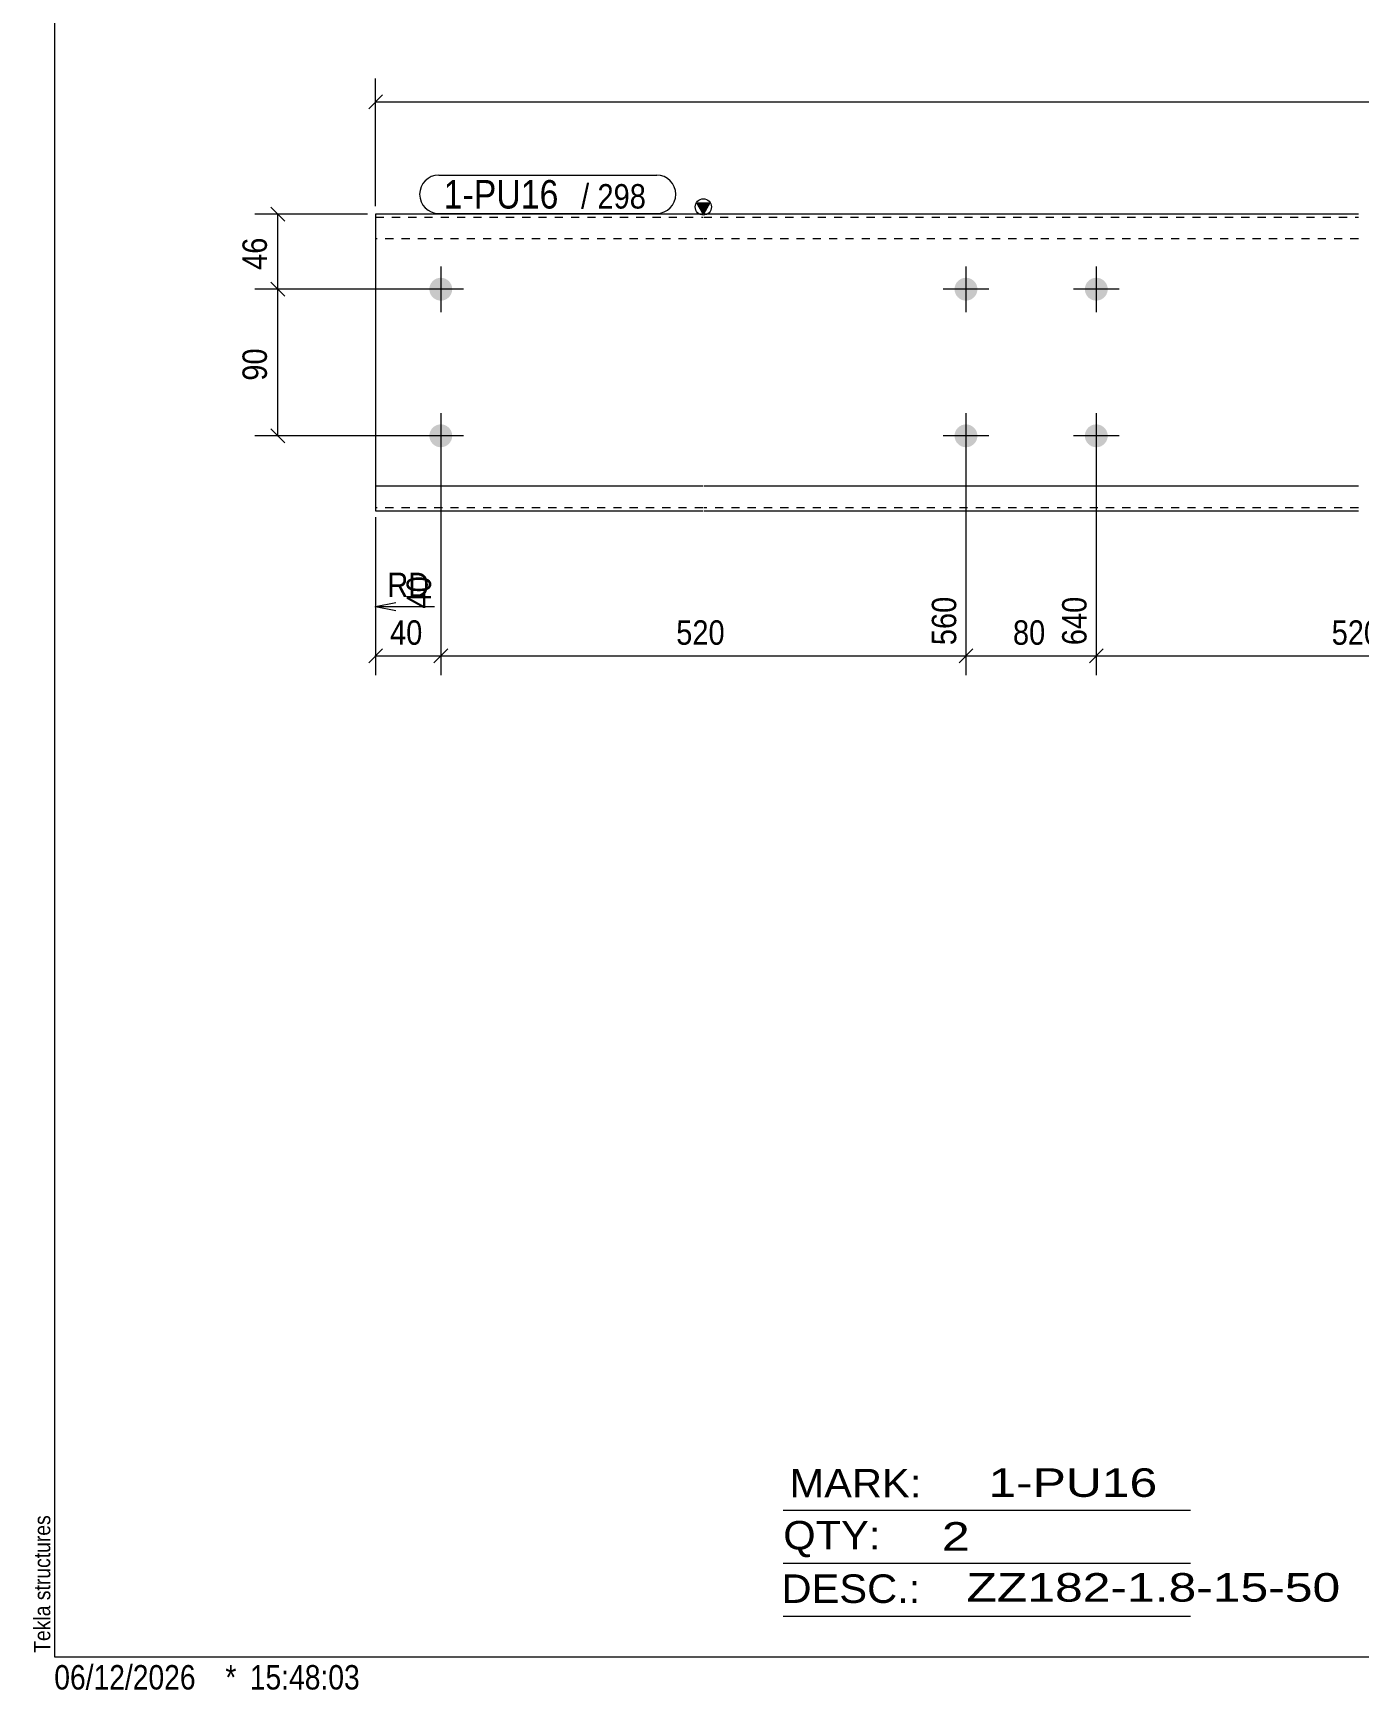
# Model space of a CAD drawing. Header units: millimetres. Extents: x 2 to 579, y 1 to 405.
# Drawn here: x 2.4 to 165.2, y 1 to 204.3 of the extents above; entities that cross this region are included whole.
import ezdxf

# ---------------------------------------------------------------- set-up
doc = ezdxf.new("R2010")
doc.units = ezdxf.units.MM
doc.linetypes.add('XKITLINE00', pattern=[0])
doc.linetypes.add('XKITLINE01', pattern=[4, 1, -1, 1, -1])
for name, color, linetype, lineweight in [('Bolt', 3, 'Continuous', 0), ('Dimensions', 7, 'Continuous', 0), ('DrawingSheet', 5, 'Continuous', 0), ('OtherObjectType', 7, 'Continuous', 0), ('Part', 2, 'Continuous', 0), ('PartMark', 7, 'Continuous', 0)]:
    doc.layers.add(name, color=color, linetype=linetype, lineweight=lineweight)
doc.styles.add('ARIAL', font='ARIAL.TTF')
doc.styles.add('ARIAL_NARROW', font='ARIALN.TTF')

# ---------------------------------------------------------------- blocks, each defined once
blk = doc.blocks.new('*A4')
at = {"layer": 'Bolt'}
for points in [[(118.34, 172.88), (118.34, 172.84), (118.33, 172.81), (118.33, 172.77), (118.33, 172.74), (118.32, 172.7), (118.32, 172.67), (118.31, 172.64), (118.3, 172.6), (118.3, 172.57), (118.29, 172.54), (118.28, 172.5), (118.27, 172.47), (118.26, 172.44), (118.24, 172.41), (118.23, 172.37), (118.22, 172.34), (118.2, 172.31), (118.19, 172.28), (118.17, 172.25), (118.16, 172.22), (118.14, 172.19), (118.12, 172.16), (118.1, 172.13), (118.08, 172.1), (118.06, 172.08), (118.04, 172.05), (118.02, 172.02), (118, 172), (117.98, 171.97), (117.95, 171.94), (117.93, 171.92), (117.9, 171.9), (117.88, 171.87), (117.85, 171.85), (117.83, 171.83), (117.8, 171.81), (117.77, 171.79), (117.74, 171.77), (117.72, 171.75), (117.69, 171.73), (117.66, 171.71), (117.63, 171.69), (117.6, 171.68), (117.57, 171.66), (117.54, 171.64), (117.51, 171.63), (117.47, 171.62), (117.44, 171.6), (117.41, 171.59), (117.38, 171.58), (117.34, 171.57), (117.31, 171.56), (117.28, 171.55), (117.24, 171.54), (117.21, 171.54), (117.18, 171.53), (117.14, 171.53), (117.11, 171.52), (117.08, 171.52), (117.04, 171.51), (117.01, 171.51), (116.97, 171.51), (116.94, 171.51), (116.9, 171.51), (116.87, 171.51), (116.83, 171.51), (116.8, 171.52), (116.77, 171.52), (116.73, 171.53), (116.7, 171.53), (116.66, 171.54), (116.63, 171.54), (116.6, 171.55), (116.56, 171.56), (116.53, 171.57), (116.5, 171.58), (116.47, 171.59), (116.43, 171.6), (116.4, 171.62), (116.37, 171.63), (116.34, 171.64), (116.31, 171.66), (116.28, 171.68), (116.25, 171.69), (116.22, 171.71), (116.19, 171.73), (116.16, 171.75), (116.13, 171.77), (116.1, 171.79), (116.08, 171.81), (116.05, 171.83), (116.02, 171.85), (116, 171.87), (115.97, 171.9), (115.95, 171.92), (115.92, 171.94), (115.9, 171.97), (115.88, 172), (115.86, 172.02), (115.83, 172.05), (115.81, 172.08), (115.79, 172.1), (115.77, 172.13), (115.76, 172.16), (115.74, 172.19), (115.72, 172.22), (115.7, 172.25), (115.69, 172.28), (115.67, 172.31), (115.66, 172.34), (115.64, 172.37), (115.63, 172.41), (115.62, 172.44), (115.61, 172.47), (115.6, 172.5), (115.59, 172.54), (115.58, 172.57), (115.57, 172.6), (115.56, 172.64), (115.56, 172.67), (115.55, 172.7), (115.55, 172.74), (115.54, 172.77), (115.54, 172.81), (115.54, 172.84), (115.54, 172.88), (115.54, 172.91), (115.54, 172.94), (115.54, 172.98), (115.54, 173.01), (115.54, 173.05), (115.55, 173.08), (115.55, 173.12), (115.56, 173.15), (115.56, 173.18), (115.57, 173.22), (115.58, 173.25), (115.59, 173.28), (115.6, 173.32), (115.61, 173.35), (115.62, 173.38), (115.63, 173.41), (115.64, 173.45), (115.66, 173.48), (115.67, 173.51), (115.69, 173.54), (115.7, 173.57), (115.72, 173.6), (115.74, 173.63), (115.76, 173.66), (115.77, 173.69), (115.79, 173.72), (115.81, 173.74), (115.83, 173.77), (115.86, 173.8), (115.88, 173.82), (115.9, 173.85), (115.92, 173.88), (115.95, 173.9), (115.97, 173.92), (116, 173.95), (116.02, 173.97), (116.05, 173.99), (116.08, 174.01), (116.1, 174.03), (116.13, 174.05), (116.16, 174.07), (116.19, 174.09), (116.22, 174.11), (116.25, 174.13), (116.28, 174.14), (116.31, 174.16), (116.34, 174.18), (116.37, 174.19), (116.4, 174.2), (116.43, 174.22), (116.47, 174.23), (116.5, 174.24), (116.53, 174.25), (116.56, 174.26), (116.6, 174.27), (116.63, 174.28), (116.66, 174.28), (116.7, 174.29), (116.73, 174.29), (116.77, 174.3), (116.8, 174.3), (116.83, 174.31), (116.87, 174.31), (116.9, 174.31), (116.94, 174.31), (116.97, 174.31), (117.01, 174.31), (117.04, 174.31), (117.08, 174.3), (117.11, 174.3), (117.14, 174.29), (117.18, 174.29), (117.21, 174.28), (117.24, 174.28), (117.28, 174.27), (117.31, 174.26), (117.34, 174.25), (117.38, 174.24), (117.41, 174.23), (117.44, 174.22), (117.47, 174.2), (117.51, 174.19), (117.54, 174.18), (117.57, 174.16), (117.6, 174.14), (117.63, 174.13), (117.66, 174.11), (117.69, 174.09), (117.72, 174.07), (117.74, 174.05), (117.77, 174.03), (117.8, 174.01), (117.83, 173.99), (117.85, 173.97), (117.88, 173.95), (117.9, 173.92), (117.93, 173.9), (117.95, 173.88), (117.98, 173.85), (118, 173.82), (118.02, 173.8), (118.04, 173.77), (118.06, 173.74), (118.08, 173.72), (118.1, 173.69), (118.12, 173.66), (118.14, 173.63), (118.16, 173.6), (118.17, 173.57), (118.19, 173.54), (118.2, 173.51), (118.22, 173.48), (118.23, 173.45), (118.24, 173.41), (118.26, 173.38), (118.27, 173.35), (118.28, 173.32), (118.29, 173.28), (118.3, 173.25), (118.3, 173.22), (118.31, 173.18), (118.32, 173.15), (118.32, 173.12), (118.33, 173.08), (118.33, 173.05), (118.33, 173.01), (118.34, 172.98), (118.34, 172.94), (118.34, 172.91)], [(134.34, 172.88), (134.34, 172.84), (134.33, 172.81), (134.33, 172.77), (134.33, 172.74), (134.32, 172.7), (134.32, 172.67), (134.31, 172.64), (134.3, 172.6), (134.3, 172.57), (134.29, 172.54), (134.28, 172.5), (134.27, 172.47), (134.26, 172.44), (134.24, 172.41), (134.23, 172.37), (134.22, 172.34), (134.2, 172.31), (134.19, 172.28), (134.17, 172.25), (134.16, 172.22), (134.14, 172.19), (134.12, 172.16), (134.1, 172.13), (134.08, 172.1), (134.06, 172.08), (134.04, 172.05), (134.02, 172.02), (134, 172), (133.98, 171.97), (133.95, 171.94), (133.93, 171.92), (133.9, 171.9), (133.88, 171.87), (133.85, 171.85), (133.83, 171.83), (133.8, 171.81), (133.77, 171.79), (133.74, 171.77), (133.72, 171.75), (133.69, 171.73), (133.66, 171.71), (133.63, 171.69), (133.6, 171.68), (133.57, 171.66), (133.54, 171.64), (133.51, 171.63), (133.47, 171.62), (133.44, 171.6), (133.41, 171.59), (133.38, 171.58), (133.34, 171.57), (133.31, 171.56), (133.28, 171.55), (133.24, 171.54), (133.21, 171.54), (133.18, 171.53), (133.14, 171.53), (133.11, 171.52), (133.08, 171.52), (133.04, 171.51), (133.01, 171.51), (132.97, 171.51), (132.94, 171.51), (132.9, 171.51), (132.87, 171.51), (132.83, 171.51), (132.8, 171.52), (132.77, 171.52), (132.73, 171.53), (132.7, 171.53), (132.66, 171.54), (132.63, 171.54), (132.6, 171.55), (132.56, 171.56), (132.53, 171.57), (132.5, 171.58), (132.47, 171.59), (132.43, 171.6), (132.4, 171.62), (132.37, 171.63), (132.34, 171.64), (132.31, 171.66), (132.28, 171.68), (132.25, 171.69), (132.22, 171.71), (132.19, 171.73), (132.16, 171.75), (132.13, 171.77), (132.1, 171.79), (132.08, 171.81), (132.05, 171.83), (132.02, 171.85), (132, 171.87), (131.97, 171.9), (131.95, 171.92), (131.92, 171.94), (131.9, 171.97), (131.88, 172), (131.86, 172.02), (131.83, 172.05), (131.81, 172.08), (131.79, 172.1), (131.77, 172.13), (131.76, 172.16), (131.74, 172.19), (131.72, 172.22), (131.7, 172.25), (131.69, 172.28), (131.67, 172.31), (131.66, 172.34), (131.64, 172.37), (131.63, 172.41), (131.62, 172.44), (131.61, 172.47), (131.6, 172.5), (131.59, 172.54), (131.58, 172.57), (131.57, 172.6), (131.56, 172.64), (131.56, 172.67), (131.55, 172.7), (131.55, 172.74), (131.54, 172.77), (131.54, 172.81), (131.54, 172.84), (131.54, 172.88), (131.54, 172.91), (131.54, 172.94), (131.54, 172.98), (131.54, 173.01), (131.54, 173.05), (131.55, 173.08), (131.55, 173.12), (131.56, 173.15), (131.56, 173.18), (131.57, 173.22), (131.58, 173.25), (131.59, 173.28), (131.6, 173.32), (131.61, 173.35), (131.62, 173.38), (131.63, 173.41), (131.64, 173.45), (131.66, 173.48), (131.67, 173.51), (131.69, 173.54), (131.7, 173.57), (131.72, 173.6), (131.74, 173.63), (131.76, 173.66), (131.77, 173.69), (131.79, 173.72), (131.81, 173.74), (131.83, 173.77), (131.86, 173.8), (131.88, 173.82), (131.9, 173.85), (131.92, 173.88), (131.95, 173.9), (131.97, 173.92), (132, 173.95), (132.02, 173.97), (132.05, 173.99), (132.08, 174.01), (132.1, 174.03), (132.13, 174.05), (132.16, 174.07), (132.19, 174.09), (132.22, 174.11), (132.25, 174.13), (132.28, 174.14), (132.31, 174.16), (132.34, 174.18), (132.37, 174.19), (132.4, 174.2), (132.43, 174.22), (132.47, 174.23), (132.5, 174.24), (132.53, 174.25), (132.56, 174.26), (132.6, 174.27), (132.63, 174.28), (132.66, 174.28), (132.7, 174.29), (132.73, 174.29), (132.77, 174.3), (132.8, 174.3), (132.83, 174.31), (132.87, 174.31), (132.9, 174.31), (132.94, 174.31), (132.97, 174.31), (133.01, 174.31), (133.04, 174.31), (133.08, 174.3), (133.11, 174.3), (133.14, 174.29), (133.18, 174.29), (133.21, 174.28), (133.24, 174.28), (133.28, 174.27), (133.31, 174.26), (133.34, 174.25), (133.38, 174.24), (133.41, 174.23), (133.44, 174.22), (133.47, 174.2), (133.51, 174.19), (133.54, 174.18), (133.57, 174.16), (133.6, 174.14), (133.63, 174.13), (133.66, 174.11), (133.69, 174.09), (133.72, 174.07), (133.74, 174.05), (133.77, 174.03), (133.8, 174.01), (133.83, 173.99), (133.85, 173.97), (133.88, 173.95), (133.9, 173.92), (133.93, 173.9), (133.95, 173.88), (133.98, 173.85), (134, 173.82), (134.02, 173.8), (134.04, 173.77), (134.06, 173.74), (134.08, 173.72), (134.1, 173.69), (134.12, 173.66), (134.14, 173.63), (134.16, 173.6), (134.17, 173.57), (134.19, 173.54), (134.2, 173.51), (134.22, 173.48), (134.23, 173.45), (134.24, 173.41), (134.26, 173.38), (134.27, 173.35), (134.28, 173.32), (134.29, 173.28), (134.3, 173.25), (134.3, 173.22), (134.31, 173.18), (134.32, 173.15), (134.32, 173.12), (134.33, 173.08), (134.33, 173.05), (134.33, 173.01), (134.34, 172.98), (134.34, 172.94), (134.34, 172.91)], [(118.34, 154.88), (118.34, 154.84), (118.33, 154.81), (118.33, 154.77), (118.33, 154.74), (118.32, 154.7), (118.32, 154.67), (118.31, 154.64), (118.3, 154.6), (118.3, 154.57), (118.29, 154.54), (118.28, 154.5), (118.27, 154.47), (118.26, 154.44), (118.24, 154.41), (118.23, 154.37), (118.22, 154.34), (118.2, 154.31), (118.19, 154.28), (118.17, 154.25), (118.16, 154.22), (118.14, 154.19), (118.12, 154.16), (118.1, 154.13), (118.08, 154.1), (118.06, 154.08), (118.04, 154.05), (118.02, 154.02), (118, 154), (117.98, 153.97), (117.95, 153.94), (117.93, 153.92), (117.9, 153.9), (117.88, 153.87), (117.85, 153.85), (117.83, 153.83), (117.8, 153.81), (117.77, 153.79), (117.74, 153.77), (117.72, 153.75), (117.69, 153.73), (117.66, 153.71), (117.63, 153.69), (117.6, 153.68), (117.57, 153.66), (117.54, 153.64), (117.51, 153.63), (117.47, 153.62), (117.44, 153.6), (117.41, 153.59), (117.38, 153.58), (117.34, 153.57), (117.31, 153.56), (117.28, 153.55), (117.24, 153.54), (117.21, 153.54), (117.18, 153.53), (117.14, 153.53), (117.11, 153.52), (117.08, 153.52), (117.04, 153.51), (117.01, 153.51), (116.97, 153.51), (116.94, 153.51), (116.9, 153.51), (116.87, 153.51), (116.83, 153.51), (116.8, 153.52), (116.77, 153.52), (116.73, 153.53), (116.7, 153.53), (116.66, 153.54), (116.63, 153.54), (116.6, 153.55), (116.56, 153.56), (116.53, 153.57), (116.5, 153.58), (116.47, 153.59), (116.43, 153.6), (116.4, 153.62), (116.37, 153.63), (116.34, 153.64), (116.31, 153.66), (116.28, 153.68), (116.25, 153.69), (116.22, 153.71), (116.19, 153.73), (116.16, 153.75), (116.13, 153.77), (116.1, 153.79), (116.08, 153.81), (116.05, 153.83), (116.02, 153.85), (116, 153.87), (115.97, 153.9), (115.95, 153.92), (115.92, 153.94), (115.9, 153.97), (115.88, 154), (115.86, 154.02), (115.83, 154.05), (115.81, 154.08), (115.79, 154.1), (115.77, 154.13), (115.76, 154.16), (115.74, 154.19), (115.72, 154.22), (115.7, 154.25), (115.69, 154.28), (115.67, 154.31), (115.66, 154.34), (115.64, 154.37), (115.63, 154.41), (115.62, 154.44), (115.61, 154.47), (115.6, 154.5), (115.59, 154.54), (115.58, 154.57), (115.57, 154.6), (115.56, 154.64), (115.56, 154.67), (115.55, 154.7), (115.55, 154.74), (115.54, 154.77), (115.54, 154.81), (115.54, 154.84), (115.54, 154.88), (115.54, 154.91), (115.54, 154.94), (115.54, 154.98), (115.54, 155.01), (115.54, 155.05), (115.55, 155.08), (115.55, 155.12), (115.56, 155.15), (115.56, 155.18), (115.57, 155.22), (115.58, 155.25), (115.59, 155.28), (115.6, 155.32), (115.61, 155.35), (115.62, 155.38), (115.63, 155.41), (115.64, 155.45), (115.66, 155.48), (115.67, 155.51), (115.69, 155.54), (115.7, 155.57), (115.72, 155.6), (115.74, 155.63), (115.76, 155.66), (115.77, 155.69), (115.79, 155.72), (115.81, 155.74), (115.83, 155.77), (115.86, 155.8), (115.88, 155.82), (115.9, 155.85), (115.92, 155.88), (115.95, 155.9), (115.97, 155.92), (116, 155.95), (116.02, 155.97), (116.05, 155.99), (116.08, 156.01), (116.1, 156.03), (116.13, 156.05), (116.16, 156.07), (116.19, 156.09), (116.22, 156.11), (116.25, 156.13), (116.28, 156.14), (116.31, 156.16), (116.34, 156.18), (116.37, 156.19), (116.4, 156.2), (116.43, 156.22), (116.47, 156.23), (116.5, 156.24), (116.53, 156.25), (116.56, 156.26), (116.6, 156.27), (116.63, 156.28), (116.66, 156.28), (116.7, 156.29), (116.73, 156.29), (116.77, 156.3), (116.8, 156.3), (116.83, 156.31), (116.87, 156.31), (116.9, 156.31), (116.94, 156.31), (116.97, 156.31), (117.01, 156.31), (117.04, 156.31), (117.08, 156.3), (117.11, 156.3), (117.14, 156.29), (117.18, 156.29), (117.21, 156.28), (117.24, 156.28), (117.28, 156.27), (117.31, 156.26), (117.34, 156.25), (117.38, 156.24), (117.41, 156.23), (117.44, 156.22), (117.47, 156.2), (117.51, 156.19), (117.54, 156.18), (117.57, 156.16), (117.6, 156.14), (117.63, 156.13), (117.66, 156.11), (117.69, 156.09), (117.72, 156.07), (117.74, 156.05), (117.77, 156.03), (117.8, 156.01), (117.83, 155.99), (117.85, 155.97), (117.88, 155.95), (117.9, 155.92), (117.93, 155.9), (117.95, 155.88), (117.98, 155.85), (118, 155.82), (118.02, 155.8), (118.04, 155.77), (118.06, 155.74), (118.08, 155.72), (118.1, 155.69), (118.12, 155.66), (118.14, 155.63), (118.16, 155.6), (118.17, 155.57), (118.19, 155.54), (118.2, 155.51), (118.22, 155.48), (118.23, 155.45), (118.24, 155.41), (118.26, 155.38), (118.27, 155.35), (118.28, 155.32), (118.29, 155.28), (118.3, 155.25), (118.3, 155.22), (118.31, 155.18), (118.32, 155.15), (118.32, 155.12), (118.33, 155.08), (118.33, 155.05), (118.33, 155.01), (118.34, 154.98), (118.34, 154.94), (118.34, 154.91)], [(134.34, 154.88), (134.34, 154.84), (134.33, 154.81), (134.33, 154.77), (134.33, 154.74), (134.32, 154.7), (134.32, 154.67), (134.31, 154.64), (134.3, 154.6), (134.3, 154.57), (134.29, 154.54), (134.28, 154.5), (134.27, 154.47), (134.26, 154.44), (134.24, 154.41), (134.23, 154.37), (134.22, 154.34), (134.2, 154.31), (134.19, 154.28), (134.17, 154.25), (134.16, 154.22), (134.14, 154.19), (134.12, 154.16), (134.1, 154.13), (134.08, 154.1), (134.06, 154.08), (134.04, 154.05), (134.02, 154.02), (134, 154), (133.98, 153.97), (133.95, 153.94), (133.93, 153.92), (133.9, 153.9), (133.88, 153.87), (133.85, 153.85), (133.83, 153.83), (133.8, 153.81), (133.77, 153.79), (133.74, 153.77), (133.72, 153.75), (133.69, 153.73), (133.66, 153.71), (133.63, 153.69), (133.6, 153.68), (133.57, 153.66), (133.54, 153.64), (133.51, 153.63), (133.47, 153.62), (133.44, 153.6), (133.41, 153.59), (133.38, 153.58), (133.34, 153.57), (133.31, 153.56), (133.28, 153.55), (133.24, 153.54), (133.21, 153.54), (133.18, 153.53), (133.14, 153.53), (133.11, 153.52), (133.08, 153.52), (133.04, 153.51), (133.01, 153.51), (132.97, 153.51), (132.94, 153.51), (132.9, 153.51), (132.87, 153.51), (132.83, 153.51), (132.8, 153.52), (132.77, 153.52), (132.73, 153.53), (132.7, 153.53), (132.66, 153.54), (132.63, 153.54), (132.6, 153.55), (132.56, 153.56), (132.53, 153.57), (132.5, 153.58), (132.47, 153.59), (132.43, 153.6), (132.4, 153.62), (132.37, 153.63), (132.34, 153.64), (132.31, 153.66), (132.28, 153.68), (132.25, 153.69), (132.22, 153.71), (132.19, 153.73), (132.16, 153.75), (132.13, 153.77), (132.1, 153.79), (132.08, 153.81), (132.05, 153.83), (132.02, 153.85), (132, 153.87), (131.97, 153.9), (131.95, 153.92), (131.92, 153.94), (131.9, 153.97), (131.88, 154), (131.86, 154.02), (131.83, 154.05), (131.81, 154.08), (131.79, 154.1), (131.77, 154.13), (131.76, 154.16), (131.74, 154.19), (131.72, 154.22), (131.7, 154.25), (131.69, 154.28), (131.67, 154.31), (131.66, 154.34), (131.64, 154.37), (131.63, 154.41), (131.62, 154.44), (131.61, 154.47), (131.6, 154.5), (131.59, 154.54), (131.58, 154.57), (131.57, 154.6), (131.56, 154.64), (131.56, 154.67), (131.55, 154.7), (131.55, 154.74), (131.54, 154.77), (131.54, 154.81), (131.54, 154.84), (131.54, 154.88), (131.54, 154.91), (131.54, 154.94), (131.54, 154.98), (131.54, 155.01), (131.54, 155.05), (131.55, 155.08), (131.55, 155.12), (131.56, 155.15), (131.56, 155.18), (131.57, 155.22), (131.58, 155.25), (131.59, 155.28), (131.6, 155.32), (131.61, 155.35), (131.62, 155.38), (131.63, 155.41), (131.64, 155.45), (131.66, 155.48), (131.67, 155.51), (131.69, 155.54), (131.7, 155.57), (131.72, 155.6), (131.74, 155.63), (131.76, 155.66), (131.77, 155.69), (131.79, 155.72), (131.81, 155.74), (131.83, 155.77), (131.86, 155.8), (131.88, 155.82), (131.9, 155.85), (131.92, 155.88), (131.95, 155.9), (131.97, 155.92), (132, 155.95), (132.02, 155.97), (132.05, 155.99), (132.08, 156.01), (132.1, 156.03), (132.13, 156.05), (132.16, 156.07), (132.19, 156.09), (132.22, 156.11), (132.25, 156.13), (132.28, 156.14), (132.31, 156.16), (132.34, 156.18), (132.37, 156.19), (132.4, 156.2), (132.43, 156.22), (132.47, 156.23), (132.5, 156.24), (132.53, 156.25), (132.56, 156.26), (132.6, 156.27), (132.63, 156.28), (132.66, 156.28), (132.7, 156.29), (132.73, 156.29), (132.77, 156.3), (132.8, 156.3), (132.83, 156.31), (132.87, 156.31), (132.9, 156.31), (132.94, 156.31), (132.97, 156.31), (133.01, 156.31), (133.04, 156.31), (133.08, 156.3), (133.11, 156.3), (133.14, 156.29), (133.18, 156.29), (133.21, 156.28), (133.24, 156.28), (133.28, 156.27), (133.31, 156.26), (133.34, 156.25), (133.38, 156.24), (133.41, 156.23), (133.44, 156.22), (133.47, 156.2), (133.51, 156.19), (133.54, 156.18), (133.57, 156.16), (133.6, 156.14), (133.63, 156.13), (133.66, 156.11), (133.69, 156.09), (133.72, 156.07), (133.74, 156.05), (133.77, 156.03), (133.8, 156.01), (133.83, 155.99), (133.85, 155.97), (133.88, 155.95), (133.9, 155.92), (133.93, 155.9), (133.95, 155.88), (133.98, 155.85), (134, 155.82), (134.02, 155.8), (134.04, 155.77), (134.06, 155.74), (134.08, 155.72), (134.1, 155.69), (134.12, 155.66), (134.14, 155.63), (134.16, 155.6), (134.17, 155.57), (134.19, 155.54), (134.2, 155.51), (134.22, 155.48), (134.23, 155.45), (134.24, 155.41), (134.26, 155.38), (134.27, 155.35), (134.28, 155.32), (134.29, 155.28), (134.3, 155.25), (134.3, 155.22), (134.31, 155.18), (134.32, 155.15), (134.32, 155.12), (134.33, 155.08), (134.33, 155.05), (134.33, 155.01), (134.34, 154.98), (134.34, 154.94), (134.34, 154.91)]]:
    blk.add_hatch(color=3, dxfattribs=at).paths.add_polyline_path(points, flags=17)
at = {"layer": 'Bolt', "color": 3, "linetype": 'XKITLINE00', "lineweight": 0}
for p, q in [((116.94, 175.71), (116.94, 170.11)), ((132.94, 175.71), (132.94, 170.11)), ((119.74, 172.91), (114.14, 172.91)), ((135.74, 172.91), (130.14, 172.91)), ((116.94, 157.71), (116.94, 152.11)), ((132.94, 157.71), (132.94, 152.11)), ((119.74, 154.91), (114.14, 154.91)), ((135.74, 154.91), (130.14, 154.91))]:
    blk.add_line(p, q, dxfattribs=at)
blk = doc.blocks.new('*A5')
at = {"layer": 'Bolt'}
for points in [[(53.85, 172.88), (53.85, 172.84), (53.85, 172.81), (53.84, 172.77), (53.84, 172.74), (53.83, 172.7), (53.83, 172.67), (53.82, 172.64), (53.82, 172.6), (53.81, 172.57), (53.8, 172.54), (53.79, 172.5), (53.78, 172.47), (53.77, 172.44), (53.76, 172.41), (53.74, 172.37), (53.73, 172.34), (53.72, 172.31), (53.7, 172.28), (53.68, 172.25), (53.67, 172.22), (53.65, 172.19), (53.63, 172.16), (53.61, 172.13), (53.59, 172.1), (53.57, 172.08), (53.55, 172.05), (53.53, 172.02), (53.51, 172), (53.49, 171.97), (53.46, 171.94), (53.44, 171.92), (53.42, 171.9), (53.39, 171.87), (53.36, 171.85), (53.34, 171.83), (53.31, 171.81), (53.28, 171.79), (53.26, 171.77), (53.23, 171.75), (53.2, 171.73), (53.17, 171.71), (53.14, 171.69), (53.11, 171.68), (53.08, 171.66), (53.05, 171.64), (53.02, 171.63), (52.99, 171.62), (52.95, 171.6), (52.92, 171.59), (52.89, 171.58), (52.86, 171.57), (52.82, 171.56), (52.79, 171.55), (52.76, 171.54), (52.72, 171.54), (52.69, 171.53), (52.66, 171.53), (52.62, 171.52), (52.59, 171.52), (52.55, 171.51), (52.52, 171.51), (52.48, 171.51), (52.45, 171.51), (52.42, 171.51), (52.38, 171.51), (52.35, 171.51), (52.31, 171.52), (52.28, 171.52), (52.24, 171.53), (52.21, 171.53), (52.18, 171.54), (52.14, 171.54), (52.11, 171.55), (52.08, 171.56), (52.04, 171.57), (52.01, 171.58), (51.98, 171.59), (51.95, 171.6), (51.91, 171.62), (51.88, 171.63), (51.85, 171.64), (51.82, 171.66), (51.79, 171.68), (51.76, 171.69), (51.73, 171.71), (51.7, 171.73), (51.67, 171.75), (51.64, 171.77), (51.62, 171.79), (51.59, 171.81), (51.56, 171.83), (51.54, 171.85), (51.51, 171.87), (51.48, 171.9), (51.46, 171.92), (51.44, 171.94), (51.41, 171.97), (51.39, 172), (51.37, 172.02), (51.35, 172.05), (51.33, 172.08), (51.31, 172.1), (51.29, 172.13), (51.27, 172.16), (51.25, 172.19), (51.23, 172.22), (51.22, 172.25), (51.2, 172.28), (51.18, 172.31), (51.17, 172.34), (51.16, 172.37), (51.14, 172.41), (51.13, 172.44), (51.12, 172.47), (51.11, 172.5), (51.1, 172.54), (51.09, 172.57), (51.08, 172.6), (51.08, 172.64), (51.07, 172.67), (51.07, 172.7), (51.06, 172.74), (51.06, 172.77), (51.05, 172.81), (51.05, 172.84), (51.05, 172.88), (51.05, 172.91), (51.05, 172.94), (51.05, 172.98), (51.05, 173.01), (51.06, 173.05), (51.06, 173.08), (51.07, 173.12), (51.07, 173.15), (51.08, 173.18), (51.08, 173.22), (51.09, 173.25), (51.1, 173.28), (51.11, 173.32), (51.12, 173.35), (51.13, 173.38), (51.14, 173.41), (51.16, 173.45), (51.17, 173.48), (51.18, 173.51), (51.2, 173.54), (51.22, 173.57), (51.23, 173.6), (51.25, 173.63), (51.27, 173.66), (51.29, 173.69), (51.31, 173.72), (51.33, 173.74), (51.35, 173.77), (51.37, 173.8), (51.39, 173.82), (51.41, 173.85), (51.44, 173.88), (51.46, 173.9), (51.48, 173.92), (51.51, 173.95), (51.54, 173.97), (51.56, 173.99), (51.59, 174.01), (51.62, 174.03), (51.64, 174.05), (51.67, 174.07), (51.7, 174.09), (51.73, 174.11), (51.76, 174.13), (51.79, 174.14), (51.82, 174.16), (51.85, 174.18), (51.88, 174.19), (51.91, 174.2), (51.95, 174.22), (51.98, 174.23), (52.01, 174.24), (52.04, 174.25), (52.08, 174.26), (52.11, 174.27), (52.14, 174.28), (52.18, 174.28), (52.21, 174.29), (52.24, 174.29), (52.28, 174.3), (52.31, 174.3), (52.35, 174.31), (52.38, 174.31), (52.42, 174.31), (52.45, 174.31), (52.48, 174.31), (52.52, 174.31), (52.55, 174.31), (52.59, 174.3), (52.62, 174.3), (52.66, 174.29), (52.69, 174.29), (52.72, 174.28), (52.76, 174.28), (52.79, 174.27), (52.82, 174.26), (52.86, 174.25), (52.89, 174.24), (52.92, 174.23), (52.95, 174.22), (52.99, 174.2), (53.02, 174.19), (53.05, 174.18), (53.08, 174.16), (53.11, 174.14), (53.14, 174.13), (53.17, 174.11), (53.2, 174.09), (53.23, 174.07), (53.26, 174.05), (53.28, 174.03), (53.31, 174.01), (53.34, 173.99), (53.36, 173.97), (53.39, 173.95), (53.42, 173.92), (53.44, 173.9), (53.46, 173.88), (53.49, 173.85), (53.51, 173.82), (53.53, 173.8), (53.55, 173.77), (53.57, 173.74), (53.59, 173.72), (53.61, 173.69), (53.63, 173.66), (53.65, 173.63), (53.67, 173.6), (53.68, 173.57), (53.7, 173.54), (53.72, 173.51), (53.73, 173.48), (53.74, 173.45), (53.76, 173.41), (53.77, 173.38), (53.78, 173.35), (53.79, 173.32), (53.8, 173.28), (53.81, 173.25), (53.82, 173.22), (53.82, 173.18), (53.83, 173.15), (53.83, 173.12), (53.84, 173.08), (53.84, 173.05), (53.85, 173.01), (53.85, 172.98), (53.85, 172.94), (53.85, 172.91)], [(198.83, 172.88), (198.82, 172.84), (198.82, 172.81), (198.82, 172.77), (198.82, 172.74), (198.81, 172.7), (198.81, 172.67), (198.8, 172.64), (198.79, 172.6), (198.78, 172.57), (198.78, 172.54), (198.77, 172.5), (198.76, 172.47), (198.74, 172.44), (198.73, 172.41), (198.72, 172.37), (198.71, 172.34), (198.69, 172.31), (198.68, 172.28), (198.66, 172.25), (198.64, 172.22), (198.63, 172.19), (198.61, 172.16), (198.59, 172.13), (198.57, 172.1), (198.55, 172.08), (198.53, 172.05), (198.51, 172.02), (198.49, 172), (198.46, 171.97), (198.44, 171.94), (198.42, 171.92), (198.39, 171.9), (198.37, 171.87), (198.34, 171.85), (198.31, 171.83), (198.29, 171.81), (198.26, 171.79), (198.23, 171.77), (198.2, 171.75), (198.17, 171.73), (198.15, 171.71), (198.12, 171.69), (198.09, 171.68), (198.06, 171.66), (198.02, 171.64), (197.99, 171.63), (197.96, 171.62), (197.93, 171.6), (197.9, 171.59), (197.86, 171.58), (197.83, 171.57), (197.8, 171.56), (197.77, 171.55), (197.73, 171.54), (197.7, 171.54), (197.67, 171.53), (197.63, 171.53), (197.6, 171.52), (197.56, 171.52), (197.53, 171.51), (197.49, 171.51), (197.46, 171.51), (197.43, 171.51), (197.39, 171.51), (197.36, 171.51), (197.32, 171.51), (197.29, 171.52), (197.25, 171.52), (197.22, 171.53), (197.19, 171.53), (197.15, 171.54), (197.12, 171.54), (197.09, 171.55), (197.05, 171.56), (197.02, 171.57), (196.99, 171.58), (196.95, 171.59), (196.92, 171.6), (196.89, 171.62), (196.86, 171.63), (196.83, 171.64), (196.8, 171.66), (196.77, 171.68), (196.74, 171.69), (196.71, 171.71), (196.68, 171.73), (196.65, 171.75), (196.62, 171.77), (196.59, 171.79), (196.56, 171.81), (196.54, 171.83), (196.51, 171.85), (196.49, 171.87), (196.46, 171.9), (196.44, 171.92), (196.41, 171.94), (196.39, 171.97), (196.37, 172), (196.34, 172.02), (196.32, 172.05), (196.3, 172.08), (196.28, 172.1), (196.26, 172.13), (196.24, 172.16), (196.22, 172.19), (196.21, 172.22), (196.19, 172.25), (196.18, 172.28), (196.16, 172.31), (196.15, 172.34), (196.13, 172.37), (196.12, 172.41), (196.11, 172.44), (196.1, 172.47), (196.09, 172.5), (196.08, 172.54), (196.07, 172.57), (196.06, 172.6), (196.05, 172.64), (196.05, 172.67), (196.04, 172.7), (196.04, 172.74), (196.03, 172.77), (196.03, 172.81), (196.03, 172.84), (196.03, 172.88), (196.03, 172.91), (196.03, 172.94), (196.03, 172.98), (196.03, 173.01), (196.03, 173.05), (196.04, 173.08), (196.04, 173.12), (196.05, 173.15), (196.05, 173.18), (196.06, 173.22), (196.07, 173.25), (196.08, 173.28), (196.09, 173.32), (196.1, 173.35), (196.11, 173.38), (196.12, 173.41), (196.13, 173.45), (196.15, 173.48), (196.16, 173.51), (196.18, 173.54), (196.19, 173.57), (196.21, 173.6), (196.22, 173.63), (196.24, 173.66), (196.26, 173.69), (196.28, 173.72), (196.3, 173.74), (196.32, 173.77), (196.34, 173.8), (196.37, 173.82), (196.39, 173.85), (196.41, 173.88), (196.44, 173.9), (196.46, 173.92), (196.49, 173.95), (196.51, 173.97), (196.54, 173.99), (196.56, 174.01), (196.59, 174.03), (196.62, 174.05), (196.65, 174.07), (196.68, 174.09), (196.71, 174.11), (196.74, 174.13), (196.77, 174.14), (196.8, 174.16), (196.83, 174.18), (196.86, 174.19), (196.89, 174.2), (196.92, 174.22), (196.95, 174.23), (196.99, 174.24), (197.02, 174.25), (197.05, 174.26), (197.09, 174.27), (197.12, 174.28), (197.15, 174.28), (197.19, 174.29), (197.22, 174.29), (197.25, 174.3), (197.29, 174.3), (197.32, 174.31), (197.36, 174.31), (197.39, 174.31), (197.43, 174.31), (197.46, 174.31), (197.49, 174.31), (197.53, 174.31), (197.56, 174.3), (197.6, 174.3), (197.63, 174.29), (197.67, 174.29), (197.7, 174.28), (197.73, 174.28), (197.77, 174.27), (197.8, 174.26), (197.83, 174.25), (197.86, 174.24), (197.9, 174.23), (197.93, 174.22), (197.96, 174.2), (197.99, 174.19), (198.02, 174.18), (198.06, 174.16), (198.09, 174.14), (198.12, 174.13), (198.15, 174.11), (198.17, 174.09), (198.2, 174.07), (198.23, 174.05), (198.26, 174.03), (198.29, 174.01), (198.31, 173.99), (198.34, 173.97), (198.37, 173.95), (198.39, 173.92), (198.42, 173.9), (198.44, 173.88), (198.46, 173.85), (198.49, 173.82), (198.51, 173.8), (198.53, 173.77), (198.55, 173.74), (198.57, 173.72), (198.59, 173.69), (198.61, 173.66), (198.63, 173.63), (198.64, 173.6), (198.66, 173.57), (198.68, 173.54), (198.69, 173.51), (198.71, 173.48), (198.72, 173.45), (198.73, 173.41), (198.74, 173.38), (198.76, 173.35), (198.77, 173.32), (198.78, 173.28), (198.78, 173.25), (198.79, 173.22), (198.8, 173.18), (198.81, 173.15), (198.81, 173.12), (198.82, 173.08), (198.82, 173.05), (198.82, 173.01), (198.82, 172.98), (198.83, 172.94), (198.83, 172.91)], [(53.85, 154.88), (53.85, 154.84), (53.85, 154.81), (53.84, 154.77), (53.84, 154.74), (53.83, 154.7), (53.83, 154.67), (53.82, 154.64), (53.82, 154.6), (53.81, 154.57), (53.8, 154.54), (53.79, 154.5), (53.78, 154.47), (53.77, 154.44), (53.76, 154.41), (53.74, 154.37), (53.73, 154.34), (53.72, 154.31), (53.7, 154.28), (53.68, 154.25), (53.67, 154.22), (53.65, 154.19), (53.63, 154.16), (53.61, 154.13), (53.59, 154.1), (53.57, 154.08), (53.55, 154.05), (53.53, 154.02), (53.51, 154), (53.49, 153.97), (53.46, 153.94), (53.44, 153.92), (53.42, 153.9), (53.39, 153.87), (53.36, 153.85), (53.34, 153.83), (53.31, 153.81), (53.28, 153.79), (53.26, 153.77), (53.23, 153.75), (53.2, 153.73), (53.17, 153.71), (53.14, 153.69), (53.11, 153.68), (53.08, 153.66), (53.05, 153.64), (53.02, 153.63), (52.99, 153.62), (52.95, 153.6), (52.92, 153.59), (52.89, 153.58), (52.86, 153.57), (52.82, 153.56), (52.79, 153.55), (52.76, 153.54), (52.72, 153.54), (52.69, 153.53), (52.66, 153.53), (52.62, 153.52), (52.59, 153.52), (52.55, 153.51), (52.52, 153.51), (52.48, 153.51), (52.45, 153.51), (52.42, 153.51), (52.38, 153.51), (52.35, 153.51), (52.31, 153.52), (52.28, 153.52), (52.24, 153.53), (52.21, 153.53), (52.18, 153.54), (52.14, 153.54), (52.11, 153.55), (52.08, 153.56), (52.04, 153.57), (52.01, 153.58), (51.98, 153.59), (51.95, 153.6), (51.91, 153.62), (51.88, 153.63), (51.85, 153.64), (51.82, 153.66), (51.79, 153.68), (51.76, 153.69), (51.73, 153.71), (51.7, 153.73), (51.67, 153.75), (51.64, 153.77), (51.62, 153.79), (51.59, 153.81), (51.56, 153.83), (51.54, 153.85), (51.51, 153.87), (51.48, 153.9), (51.46, 153.92), (51.44, 153.94), (51.41, 153.97), (51.39, 154), (51.37, 154.02), (51.35, 154.05), (51.33, 154.08), (51.31, 154.1), (51.29, 154.13), (51.27, 154.16), (51.25, 154.19), (51.23, 154.22), (51.22, 154.25), (51.2, 154.28), (51.18, 154.31), (51.17, 154.34), (51.16, 154.37), (51.14, 154.41), (51.13, 154.44), (51.12, 154.47), (51.11, 154.5), (51.1, 154.54), (51.09, 154.57), (51.08, 154.6), (51.08, 154.64), (51.07, 154.67), (51.07, 154.7), (51.06, 154.74), (51.06, 154.77), (51.05, 154.81), (51.05, 154.84), (51.05, 154.88), (51.05, 154.91), (51.05, 154.94), (51.05, 154.98), (51.05, 155.01), (51.06, 155.05), (51.06, 155.08), (51.07, 155.12), (51.07, 155.15), (51.08, 155.18), (51.08, 155.22), (51.09, 155.25), (51.1, 155.28), (51.11, 155.32), (51.12, 155.35), (51.13, 155.38), (51.14, 155.41), (51.16, 155.45), (51.17, 155.48), (51.18, 155.51), (51.2, 155.54), (51.22, 155.57), (51.23, 155.6), (51.25, 155.63), (51.27, 155.66), (51.29, 155.69), (51.31, 155.72), (51.33, 155.74), (51.35, 155.77), (51.37, 155.8), (51.39, 155.82), (51.41, 155.85), (51.44, 155.88), (51.46, 155.9), (51.48, 155.92), (51.51, 155.95), (51.54, 155.97), (51.56, 155.99), (51.59, 156.01), (51.62, 156.03), (51.64, 156.05), (51.67, 156.07), (51.7, 156.09), (51.73, 156.11), (51.76, 156.13), (51.79, 156.14), (51.82, 156.16), (51.85, 156.18), (51.88, 156.19), (51.91, 156.2), (51.95, 156.22), (51.98, 156.23), (52.01, 156.24), (52.04, 156.25), (52.08, 156.26), (52.11, 156.27), (52.14, 156.28), (52.18, 156.28), (52.21, 156.29), (52.24, 156.29), (52.28, 156.3), (52.31, 156.3), (52.35, 156.31), (52.38, 156.31), (52.42, 156.31), (52.45, 156.31), (52.48, 156.31), (52.52, 156.31), (52.55, 156.31), (52.59, 156.3), (52.62, 156.3), (52.66, 156.29), (52.69, 156.29), (52.72, 156.28), (52.76, 156.28), (52.79, 156.27), (52.82, 156.26), (52.86, 156.25), (52.89, 156.24), (52.92, 156.23), (52.95, 156.22), (52.99, 156.2), (53.02, 156.19), (53.05, 156.18), (53.08, 156.16), (53.11, 156.14), (53.14, 156.13), (53.17, 156.11), (53.2, 156.09), (53.23, 156.07), (53.26, 156.05), (53.28, 156.03), (53.31, 156.01), (53.34, 155.99), (53.36, 155.97), (53.39, 155.95), (53.42, 155.92), (53.44, 155.9), (53.46, 155.88), (53.49, 155.85), (53.51, 155.82), (53.53, 155.8), (53.55, 155.77), (53.57, 155.74), (53.59, 155.72), (53.61, 155.69), (53.63, 155.66), (53.65, 155.63), (53.67, 155.6), (53.68, 155.57), (53.7, 155.54), (53.72, 155.51), (53.73, 155.48), (53.74, 155.45), (53.76, 155.41), (53.77, 155.38), (53.78, 155.35), (53.79, 155.32), (53.8, 155.28), (53.81, 155.25), (53.82, 155.22), (53.82, 155.18), (53.83, 155.15), (53.83, 155.12), (53.84, 155.08), (53.84, 155.05), (53.85, 155.01), (53.85, 154.98), (53.85, 154.94), (53.85, 154.91)], [(198.83, 154.88), (198.82, 154.84), (198.82, 154.81), (198.82, 154.77), (198.82, 154.74), (198.81, 154.7), (198.81, 154.67), (198.8, 154.64), (198.79, 154.6), (198.78, 154.57), (198.78, 154.54), (198.77, 154.5), (198.76, 154.47), (198.74, 154.44), (198.73, 154.41), (198.72, 154.37), (198.71, 154.34), (198.69, 154.31), (198.68, 154.28), (198.66, 154.25), (198.64, 154.22), (198.63, 154.19), (198.61, 154.16), (198.59, 154.13), (198.57, 154.1), (198.55, 154.08), (198.53, 154.05), (198.51, 154.02), (198.49, 154), (198.46, 153.97), (198.44, 153.94), (198.42, 153.92), (198.39, 153.9), (198.37, 153.87), (198.34, 153.85), (198.31, 153.83), (198.29, 153.81), (198.26, 153.79), (198.23, 153.77), (198.2, 153.75), (198.17, 153.73), (198.15, 153.71), (198.12, 153.69), (198.09, 153.68), (198.06, 153.66), (198.02, 153.64), (197.99, 153.63), (197.96, 153.62), (197.93, 153.6), (197.9, 153.59), (197.86, 153.58), (197.83, 153.57), (197.8, 153.56), (197.77, 153.55), (197.73, 153.54), (197.7, 153.54), (197.67, 153.53), (197.63, 153.53), (197.6, 153.52), (197.56, 153.52), (197.53, 153.51), (197.49, 153.51), (197.46, 153.51), (197.43, 153.51), (197.39, 153.51), (197.36, 153.51), (197.32, 153.51), (197.29, 153.52), (197.25, 153.52), (197.22, 153.53), (197.19, 153.53), (197.15, 153.54), (197.12, 153.54), (197.09, 153.55), (197.05, 153.56), (197.02, 153.57), (196.99, 153.58), (196.95, 153.59), (196.92, 153.6), (196.89, 153.62), (196.86, 153.63), (196.83, 153.64), (196.8, 153.66), (196.77, 153.68), (196.74, 153.69), (196.71, 153.71), (196.68, 153.73), (196.65, 153.75), (196.62, 153.77), (196.59, 153.79), (196.56, 153.81), (196.54, 153.83), (196.51, 153.85), (196.49, 153.87), (196.46, 153.9), (196.44, 153.92), (196.41, 153.94), (196.39, 153.97), (196.37, 154), (196.34, 154.02), (196.32, 154.05), (196.3, 154.08), (196.28, 154.1), (196.26, 154.13), (196.24, 154.16), (196.22, 154.19), (196.21, 154.22), (196.19, 154.25), (196.18, 154.28), (196.16, 154.31), (196.15, 154.34), (196.13, 154.37), (196.12, 154.41), (196.11, 154.44), (196.1, 154.47), (196.09, 154.5), (196.08, 154.54), (196.07, 154.57), (196.06, 154.6), (196.05, 154.64), (196.05, 154.67), (196.04, 154.7), (196.04, 154.74), (196.03, 154.77), (196.03, 154.81), (196.03, 154.84), (196.03, 154.88), (196.03, 154.91), (196.03, 154.94), (196.03, 154.98), (196.03, 155.01), (196.03, 155.05), (196.04, 155.08), (196.04, 155.12), (196.05, 155.15), (196.05, 155.18), (196.06, 155.22), (196.07, 155.25), (196.08, 155.28), (196.09, 155.32), (196.1, 155.35), (196.11, 155.38), (196.12, 155.41), (196.13, 155.45), (196.15, 155.48), (196.16, 155.51), (196.18, 155.54), (196.19, 155.57), (196.21, 155.6), (196.22, 155.63), (196.24, 155.66), (196.26, 155.69), (196.28, 155.72), (196.3, 155.74), (196.32, 155.77), (196.34, 155.8), (196.37, 155.82), (196.39, 155.85), (196.41, 155.88), (196.44, 155.9), (196.46, 155.92), (196.49, 155.95), (196.51, 155.97), (196.54, 155.99), (196.56, 156.01), (196.59, 156.03), (196.62, 156.05), (196.65, 156.07), (196.68, 156.09), (196.71, 156.11), (196.74, 156.13), (196.77, 156.14), (196.8, 156.16), (196.83, 156.18), (196.86, 156.19), (196.89, 156.2), (196.92, 156.22), (196.95, 156.23), (196.99, 156.24), (197.02, 156.25), (197.05, 156.26), (197.09, 156.27), (197.12, 156.28), (197.15, 156.28), (197.19, 156.29), (197.22, 156.29), (197.25, 156.3), (197.29, 156.3), (197.32, 156.31), (197.36, 156.31), (197.39, 156.31), (197.43, 156.31), (197.46, 156.31), (197.49, 156.31), (197.53, 156.31), (197.56, 156.3), (197.6, 156.3), (197.63, 156.29), (197.67, 156.29), (197.7, 156.28), (197.73, 156.28), (197.77, 156.27), (197.8, 156.26), (197.83, 156.25), (197.86, 156.24), (197.9, 156.23), (197.93, 156.22), (197.96, 156.2), (197.99, 156.19), (198.02, 156.18), (198.06, 156.16), (198.09, 156.14), (198.12, 156.13), (198.15, 156.11), (198.17, 156.09), (198.2, 156.07), (198.23, 156.05), (198.26, 156.03), (198.29, 156.01), (198.31, 155.99), (198.34, 155.97), (198.37, 155.95), (198.39, 155.92), (198.42, 155.9), (198.44, 155.88), (198.46, 155.85), (198.49, 155.82), (198.51, 155.8), (198.53, 155.77), (198.55, 155.74), (198.57, 155.72), (198.59, 155.69), (198.61, 155.66), (198.63, 155.63), (198.64, 155.6), (198.66, 155.57), (198.68, 155.54), (198.69, 155.51), (198.71, 155.48), (198.72, 155.45), (198.73, 155.41), (198.74, 155.38), (198.76, 155.35), (198.77, 155.32), (198.78, 155.28), (198.78, 155.25), (198.79, 155.22), (198.8, 155.18), (198.81, 155.15), (198.81, 155.12), (198.82, 155.08), (198.82, 155.05), (198.82, 155.01), (198.82, 154.98), (198.83, 154.94), (198.83, 154.91)]]:
    blk.add_hatch(color=3, dxfattribs=at).paths.add_polyline_path(points, flags=17)
at = {"layer": 'Bolt', "color": 3, "linetype": 'XKITLINE00', "lineweight": 0}
for p, q in [((52.45, 175.71), (52.45, 170.11)), ((197.43, 175.71), (197.43, 170.11)), ((55.25, 172.91), (49.65, 172.91)), ((200.23, 172.91), (194.63, 172.91)), ((52.45, 157.71), (52.45, 152.11)), ((197.43, 157.71), (197.43, 152.11)), ((55.25, 154.91), (49.65, 154.91)), ((200.23, 154.91), (194.63, 154.91))]:
    blk.add_line(p, q, dxfattribs=at)
blk = doc.blocks.new('*A6')
at = {"layer": 'Part'}
blk.add_hatch(color=2, dxfattribs=at).paths.add_polyline_path([(83.89, 183.51), (85.49, 183.51), (84.69, 182.11)], flags=17)
at = {"layer": 'Part', "color": 2, "linetype": 'XKITLINE00', "lineweight": 0}
for p, q in [((84.69, 182.11), (83.89, 183.51)), ((83.89, 183.51), (85.49, 183.51)), ((85.49, 183.51), (84.69, 182.11)), ((44.45, 182.11), (44.45, 145.71)), ((84.64, 182.11), (44.45, 182.11)), ((165.13, 182.11), (84.74, 182.11)), ((84.64, 148.71), (44.45, 148.71)), ((165.13, 148.71), (84.74, 148.71)), ((44.45, 145.71), (84.64, 145.71)), ((84.74, 145.71), (165.13, 145.71))]:
    blk.add_line(p, q, dxfattribs=at)
at = {"layer": 'Part', "color": 7, "linetype": 'XKITLINE01', "lineweight": 0}
for p, q in [((44.45, 181.75), (84.64, 181.75)), ((84.74, 181.75), (165.13, 181.75)), ((84.64, 179.11), (44.45, 179.11)), ((165.13, 179.11), (84.74, 179.11)), ((84.64, 146.07), (44.45, 146.07)), ((165.13, 146.07), (84.74, 146.07))]:
    blk.add_line(p, q, dxfattribs=at)
at = {"layer": 'Part', "color": 2, "linetype": 'XKITLINE00', "lineweight": 0}
blk.add_circle((84.69, 183.01), 1, dxfattribs=at)
blk = doc.blocks.new('*A13')
at = {"layer": 'DrawingSheet', "color": 5, "linetype": 'XKITLINE00', "lineweight": 0}
for p, q in [((5, 405), (5, 5)), ((5, 5), (579, 5))]:
    blk.add_line(p, q, dxfattribs=at)
at = {"layer": 'DrawingSheet', "color": 5, "style": 'ARIAL', "width": 0.85}
blk.add_text('Tekla structures', height=2, rotation=90, dxfattribs=at).set_placement((4.5, 5.5))
blk = doc.blocks.new('*A17')
at = {"layer": 'OtherObjectType', "color": 6, "linetype": 'XKITLINE00', "lineweight": 0}
for p, q in [((94.5, 23), (144.5, 23)), ((94.5, 16.5), (144.5, 16.5)), ((94.5, 10), (144.5, 10))]:
    blk.add_line(p, q, dxfattribs=at)
at = {"layer": 'OtherObjectType', "color": 6, "style": 'ARIAL_NARROW'}
for s, width, p in [('MARK:', 1.275, (95.27, 24.58)), ('1-PU16', 1.525501, (119.69, 24.65)), ('QTY:', 1.275, (94.5, 18.19)), ('2', 1.525501, (113.99, 18.05)), ('DESC.:', 1.275, (94.29, 11.63)), ('ZZ182-1.8-15-50', 1.525501, (117, 11.79))]:
    blk.add_text(s, height=3.5, dxfattribs=dict(at, width=width)).set_placement(p)
blk = doc.blocks.new('*A20')
at = {"layer": 'OtherObjectType', "color": 7, "style": 'ARIAL_NARROW', "width": 1.008832}
for s, p in [('06/12/2026', (4.99, 1)), ('*', (26, 1)), ('15:48:03', (29, 1))]:
    blk.add_text(s, height=3, dxfattribs=at).set_placement(p)
blk = doc.blocks.new('*A23')
at = {"layer": 'Dimensions', "color": 7, "linetype": 'XKITLINE00', "lineweight": 0}
for p, q in [((51.45, 172.91), (29.6, 172.91)), ((31.6, 173.76), (33.3, 172.06)), ((32.45, 154.91), (32.45, 172.91)), ((51.45, 154.91), (29.6, 154.91)), ((31.6, 155.76), (33.3, 154.06))]:
    blk.add_line(p, q, dxfattribs=at)
at = {"layer": 'Dimensions', "color": 3}
for p in [(32.45, 172.91), (32.45, 154.91)]:
    blk.add_point(p, dxfattribs=at)
at = {"layer": 'Dimensions', "color": 3, "style": 'ARIAL', "width": 0.85}
blk.add_text('90', height=3, rotation=90.0002, dxfattribs=at).set_placement((31.1, 161.68))
blk = doc.blocks.new('*A24')
at = {"layer": 'Dimensions', "color": 7, "linetype": 'XKITLINE00', "lineweight": 0}
for p, q in [((43.45, 182.11), (29.6, 182.11)), ((31.6, 182.96), (33.3, 181.26)), ((32.45, 172.91), (32.45, 182.11)), ((51.45, 172.91), (29.6, 172.91)), ((31.6, 173.76), (33.3, 172.06))]:
    blk.add_line(p, q, dxfattribs=at)
at = {"layer": 'Dimensions', "color": 3}
for p in [(32.45, 182.11), (32.45, 172.91)]:
    blk.add_point(p, dxfattribs=at)
at = {"layer": 'Dimensions', "color": 3, "style": 'ARIAL', "width": 0.85}
blk.add_text('46', height=3, rotation=90.0002, dxfattribs=at).set_placement((31.1, 175.28))
blk = doc.blocks.new('*A29')
at = {"layer": 'Dimensions', "color": 7, "linetype": 'XKITLINE00', "lineweight": 0}
for p, q in [((44.45, 183.11), (44.45, 198.76)), ((45.3, 196.76), (43.6, 195.06)), ((44.45, 195.91), (418.89, 195.91))]:
    blk.add_line(p, q, dxfattribs=at)
at = {"layer": 'Dimensions', "color": 3}
blk.add_point((44.45, 195.91), dxfattribs=at)
blk = doc.blocks.new('*A30')
at = {"layer": 'Dimensions', "color": 7, "linetype": 'XKITLINE00', "lineweight": 0}
for p, q in [((52.45, 153.91), (52.45, 125.51)), ((44.45, 144.94), (44.45, 132.07)), ((44.45, 144.71), (44.45, 125.51)), ((46.95, 134.41), (44.45, 133.91)), ((46.95, 133.41), (44.45, 133.91)), ((51.67, 133.91), (44.45, 133.91)), ((45.3, 128.76), (43.6, 127.06)), ((53.3, 128.76), (51.6, 127.06)), ((44.45, 127.91), (52.45, 127.91))]:
    blk.add_line(p, q, dxfattribs=at)
at = {"layer": 'Dimensions', "color": 7}
blk.add_point((44.45, 133.91), dxfattribs=at)
at = {"layer": 'Dimensions', "color": 3}
for p in [(44.45, 127.91), (52.45, 127.91)]:
    blk.add_point(p, dxfattribs=at)
at = {"layer": 'Dimensions', "color": 3, "style": 'ARIAL', "width": 0.85}
for s, p in [('RD', (45.89, 135.11)), ('40', (46.22, 129.26))]:
    blk.add_text(s, height=3, dxfattribs=at).set_placement(p)
blk.add_text('40', height=3, rotation=90.0002, dxfattribs=at).set_placement((51.25, 133.71))
blk = doc.blocks.new('*A31')
at = {"layer": 'Dimensions', "color": 7, "linetype": 'XKITLINE00', "lineweight": 0}
for p, q in [((52.45, 153.91), (52.45, 125.51)), ((116.94, 153.91), (116.94, 125.51)), ((53.3, 128.76), (51.6, 127.06)), ((117.79, 128.76), (116.09, 127.06)), ((52.45, 127.91), (116.94, 127.91))]:
    blk.add_line(p, q, dxfattribs=at)
at = {"layer": 'Dimensions', "color": 3}
for p in [(52.45, 127.91), (116.94, 127.91)]:
    blk.add_point(p, dxfattribs=at)
at = {"layer": 'Dimensions', "color": 3, "style": 'ARIAL', "width": 0.85}
blk.add_text('560', height=3, rotation=90.0002, dxfattribs=at).set_placement((115.74, 129.21))
blk.add_text('520', height=3, dxfattribs=at).set_placement((81.36, 129.26))
blk = doc.blocks.new('*A32')
at = {"layer": 'Dimensions', "color": 7, "linetype": 'XKITLINE00', "lineweight": 0}
for p, q in [((116.94, 153.91), (116.94, 125.51)), ((132.94, 153.91), (132.94, 125.51)), ((117.79, 128.76), (116.09, 127.06)), ((133.79, 128.76), (132.09, 127.06)), ((116.94, 127.91), (132.94, 127.91))]:
    blk.add_line(p, q, dxfattribs=at)
at = {"layer": 'Dimensions', "color": 3}
for p in [(116.94, 127.91), (132.94, 127.91)]:
    blk.add_point(p, dxfattribs=at)
at = {"layer": 'Dimensions', "color": 3, "style": 'ARIAL', "width": 0.85}
blk.add_text('640', height=3, rotation=90.0002, dxfattribs=at).set_placement((131.74, 129.21))
blk.add_text('80', height=3, dxfattribs=at).set_placement((122.71, 129.26))
blk = doc.blocks.new('*A33')
at = {"layer": 'Dimensions', "color": 7, "linetype": 'XKITLINE00', "lineweight": 0}
for p, q in [((132.94, 153.91), (132.94, 125.51)), ((197.43, 153.91), (197.43, 125.51)), ((133.79, 128.76), (132.09, 127.06)), ((198.27, 128.76), (196.58, 127.06)), ((132.94, 127.91), (197.43, 127.91))]:
    blk.add_line(p, q, dxfattribs=at)
at = {"layer": 'Dimensions', "color": 3}
for p in [(132.94, 127.91), (197.43, 127.91)]:
    blk.add_point(p, dxfattribs=at)
at = {"layer": 'Dimensions', "color": 3, "style": 'ARIAL', "width": 0.85}
blk.add_text('1160', height=3, rotation=90.0002, dxfattribs=at).set_placement((196.23, 129.21))
blk.add_text('520', height=3, dxfattribs=at).set_placement((161.84, 129.26))
blk = doc.blocks.new('*A43')
at = {"layer": 'PartMark', "color": 7, "linetype": 'XKITLINE00', "lineweight": 0}
for p, q in [((52.2, 186.91), (78.96, 186.91)), ((52.2, 182.21), (78.96, 182.21))]:
    blk.add_line(p, q, dxfattribs=at)
for centre, start, end in [((52.2, 184.56), 90, 270), ((78.96, 184.56), 270, 90)]:
    blk.add_arc(centre, 2.35, start, end, dxfattribs=at)
at = {"layer": 'PartMark', "color": 1, "style": 'ARIAL', "width": 0.85}
blk.add_text('1-PU16', height=3.5, dxfattribs=at).set_placement((52.8, 182.81))
at = {"layer": 'PartMark', "color": 3, "style": 'ARIAL', "width": 0.85}
for s, p in [('/', (69.68, 182.81)), ('298', (71.69, 182.81))]:
    blk.add_text(s, height=3, dxfattribs=at).set_placement(p)

msp = doc.modelspace()

# ---------------------------------------------------------------- block references
at = {"lineweight": 0}
for name in ['*A13', '*A29', '*A43', '*A24', '*A5', '*A4', '*A23', '*A30', '*A31', '*A32', '*A33', '*A17', '*A20']:
    msp.add_blockref(name, (0, 0), dxfattribs=at)
at = {"layer": 'Part', "lineweight": 0}
msp.add_blockref('*A6', (0, 0), dxfattribs=at)

doc.saveas('drawing.dxf')
